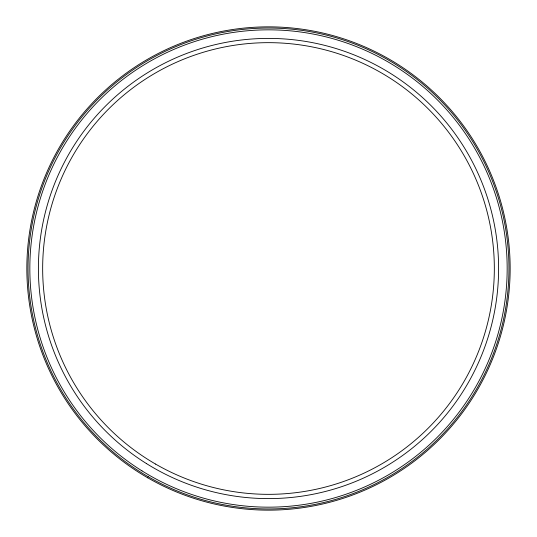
<?xml version="1.0" encoding="UTF-8"?>
<svg xmlns="http://www.w3.org/2000/svg" width="537" height="537" viewBox="0 0 537 537"><rect width="100%" height="100%" fill="white"/><g stroke="black" fill="none" stroke-linecap="round" stroke-linejoin="round"><path stroke-width="0.81" d="M155.582 464.082A225.835 225.835 0 0 0 494.335 268.5A225.835 225.835 0 0 0 155.582 72.918A225.835 225.835 0 0 0 155.582 464.082M147.675 477.776A241.65 241.65 0 0 0 510.15 268.5A241.65 241.65 0 0 0 147.675 59.224A241.65 241.65 0 0 0 147.675 477.776M148.266 476.749A240.462 240.462 0 0 0 508.962 268.5A240.462 240.462 0 0 0 148.266 60.251A240.462 240.462 0 0 0 148.266 476.749M142.023 470.902A238.67 238.67 0 0 0 507.022 276.83A238.67 238.67 0 0 0 156.455 57.768A238.67 238.67 0 0 0 142.023 470.902M146.561 463.639A230.105 230.105 0 0 0 498.464 276.528A230.105 230.105 0 0 0 160.476 65.333A230.105 230.105 0 0 0 146.561 463.639"/></g></svg>
